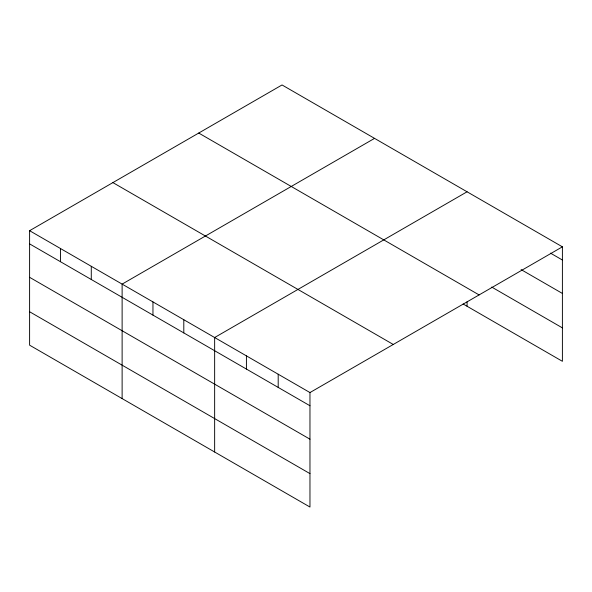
<?xml version="1.0" encoding="UTF-8"?>
<svg xmlns="http://www.w3.org/2000/svg" width="592" height="592" viewBox="0 0 592 592"><rect width="100%" height="100%" fill="white"/><g stroke="black" fill="none" stroke-linecap="round" stroke-linejoin="round"><path stroke-width="0.89" d="M562.4 246.827L309.964 392.563L309.964 507.041L29.6 345.173L29.6 230.695L282.036 84.959L562.4 246.827L562.4 361.305L463.122 303.985M374.551 138.373L122.122 284.116L122.122 398.594M467.073 191.786L214.644 337.529L214.644 452.007M550.486 253.139L562.4 260.014M521.093 269.589L562.4 293.44M491.7 287.061L562.4 327.879M198.727 133.052L479.098 294.92M112.902 182.602L393.273 344.47M29.6 230.695L309.964 392.563M29.6 243.889L309.964 405.757M29.6 277.315L309.964 439.183M29.6 311.747L309.964 473.622M467.073 301.75L467.073 306.264M278.196 374.218L278.196 387.412M246.42 355.873L246.42 369.068M183.801 319.724L183.801 332.919M152.958 301.92L152.958 315.107M91.279 266.311L91.279 279.498M60.443 248.499L60.443 261.694"/></g></svg>
